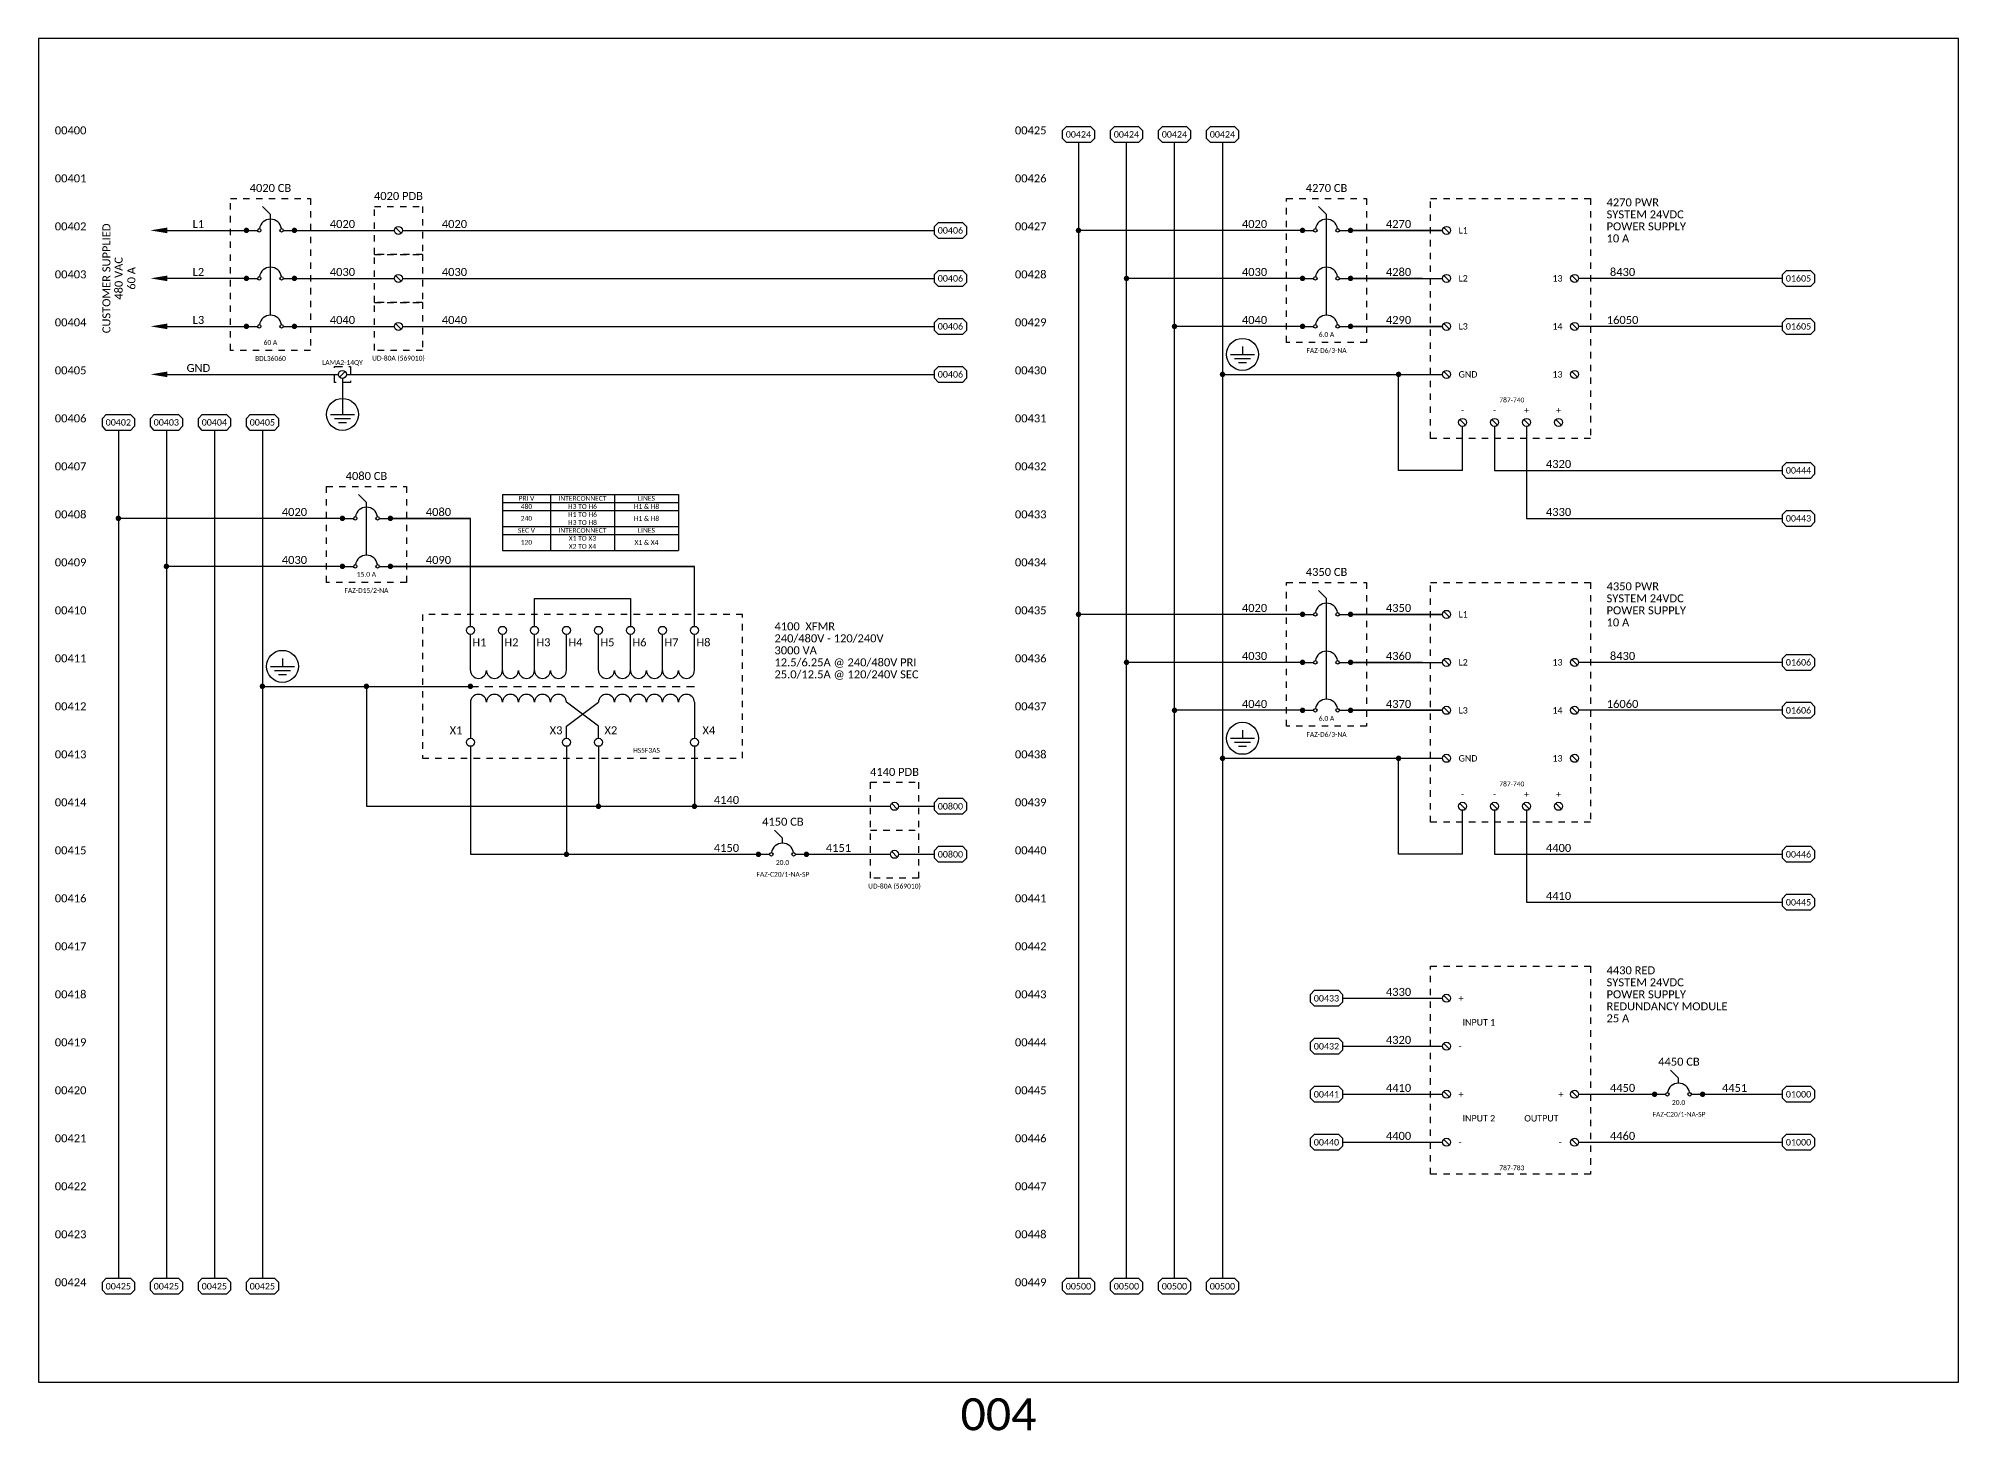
# Model space of a CAD drawing. Header units: inches. Extents: x 0 to 316, y -1 to 150.
# Drawn here: x 124 to 154, y -0.76 to 21 of the extents above; entities that cross this region are included whole.
import ezdxf
from ezdxf.enums import TextEntityAlignment as Align

# ---------------------------------------------------------------- set-up
doc = ezdxf.new("R2010")
doc.units = ezdxf.units.IN
doc.header["$MEASUREMENT"] = 0
doc.linetypes.add('DASHED', pattern=[0.75, 0.5, -0.25])
doc.linetypes.add('HIDDEN2', pattern=[0.1875, 0.125, -0.0625])
doc.styles.add('Calibri', font='calibri.ttf')

# ---------------------------------------------------------------- blocks, each defined once
blk = doc.blocks.new('CONN')
at = {"color": 2, "const_width": 0.0425}
blk.add_lwpolyline([(0.02125, 0, 1), (-0.02125, 0, 1)], format="xyb", close=True, dxfattribs=at)
blk = doc.blocks.new('REF')
at = {"color": 2}
for p, q in [((0, 0.062), (0.062, 0.125)), ((0, -0.062), (0, 0.062)), ((0.062, 0.125), (0.438, 0.125)), ((0.438, 0.125), (0.5, 0.062)), ((0.5, 0.062), (0.5, -0.062)), ((0.062, -0.125), (0, -0.062)), ((0.438, -0.125), (0.062, -0.125)), ((0.5, -0.062), (0.438, -0.125))]:
    blk.add_line(p, q, dxfattribs=at)
at = {"color": 3, "style": 'Calibri'}
blk.add_attdef('XXXXX', text='', height=0.1, dxfattribs=at).set_placement((0.25, -0.05), align=Align.CENTER)
blk = doc.blocks.new('TERM')
at = {"color": 2}
blk.add_line((-0.044, 0.044), (0.044, -0.044), dxfattribs=at)
blk.add_circle((0, 0), 0.0625, dxfattribs=at)
blk = doc.blocks.new('ARROW')
at = {"color": 2, "linetype": 'Continuous'}
blk.add_solid([(-0.525, 0.0875), (-0.525, -0.0875), (0, 0)], dxfattribs=at)
blk = doc.blocks.new('PE')
at = {"color": 3}
for p, q in [((0, 0), (0, -0.125)), ((-0.1875, -0.125), (0.1875, -0.125)), ((-0.125, -0.1875), (0.125, -0.1875)), ((-0.0625, -0.25), (0.0625, -0.25))]:
    blk.add_line(p, q, dxfattribs=at)
blk.add_circle((0, -0.125), 0.25, dxfattribs=at)
blk = doc.blocks.new('CB')
at = {"color": 2}
for p, q in [((0.375, 0.25), (0.25, 0.375)), ((0, 0), (0.174, 0)), ((0.375, 0.174), (0.375, 0.25)), ((0.576, 0), (0.75, 0))]:
    blk.add_line(p, q, dxfattribs=at)
for centre in [(0.201, 0), (0.549, 0)]:
    blk.add_circle(centre, 0.0268, dxfattribs=at)
blk.add_arc((0.375, 0), 0.174, 8.8251, 171.1749, dxfattribs=at)
for p in [(0, 0), (0.75, 0)]:
    blk.add_blockref('CONN', p)
at = {"color": 3, "style": 'Calibri'}
blk.add_attdef('DEVICE', text='', height=0.125, dxfattribs=at).set_placement((0.381, 0.447), align=Align.CENTER)
at = {"color": 0, "style": 'Calibri'}
blk.add_attdef('AMPS', text='', height=0.075, dxfattribs=at).set_placement((0.375, -0.188), align=Align.BOTTOM_CENTER)
at = {"color": 6, "style": 'Calibri'}
blk.add_attdef('PART', text='', height=0.075, dxfattribs=at).set_placement((0.382, -0.313), align=Align.MIDDLE_CENTER)

msp = doc.modelspace()

# ---------------------------------------------------------------- linework, layer by layer
at = {"color": 8}
for p, q in [((140.25, 19.375), (140.25, 1.625)), ((141, 1.625), (141, 19.375)), ((141.75, 1.625), (141.75, 19.375)), ((126, 18), (127.25, 18)), ((128, 18), (129.5625, 18)), ((129.6875, 18), (138, 18)), ((143.77125, 18), (140.25, 18)), ((145.9375, 18), (144.47875, 18)), ((144.5, 18), (145.9375, 18)), ((127.25, 17.25), (126, 17.25)), ((128, 17.25), (129.5625, 17.25)), ((129.6875, 17.25), (138, 17.25)), ((143.77125, 17.25), (141, 17.25)), ((145.625, 17.25), (144.47875, 17.25)), ((144.5, 17.25), (145.9375, 17.25)), ((126, 16.5), (127.25, 16.5)), ((128, 16.5), (129.5625, 16.5)), ((129.6875, 16.5), (138, 16.5)), ((143.77125, 16.5), (141.75, 16.5)), ((145.9375, 16.5), (144.47875, 16.5)), ((144.5, 16.5), (145.9375, 16.5)), ((125.25, 14.875), (125.25, 1.625)), ((126, 14.875), (126, 1.625)), ((126.75, 14.875), (126.75, 1.625)), ((131.25, 13.875), (131.25, 13)), ((131.25, 13.875), (134, 13.875)), ((132, 13.875), (132, 13)), ((133, 13.875), (133, 13)), ((134, 13.875), (134, 13)), ((128.75, 13.5), (125.25, 13.5)), ((130.75, 13.5), (129.5, 13.5)), ((129.5, 13.5), (130.75, 13.5)), ((130.75, 11.8125), (130.75, 13.5)), ((131.25, 13.75), (134, 13.75)), ((131.25, 13.625), (134, 13.625)), ((131.25, 13.375), (134, 13.375)), ((131.25, 13.25), (134, 13.25)), ((131.25, 13), (134, 13)), ((128.75, 12.75), (126, 12.75)), ((134.25, 12.75), (129.5, 12.75)), ((129.5, 12.75), (134.25, 12.75)), ((134.25, 11.8125), (134.25, 12.75)), ((131.75, 11.8125), (131.75, 12.25)), ((131.75, 12.25), (133.25, 12.25)), ((133.25, 12.25), (133.25, 11.8125)), ((143.77125, 12), (140.25, 12)), ((145.9375, 12), (144.47875, 12)), ((144.5, 12), (145.9375, 12)), ((143.77125, 11.25), (141, 11.25)), ((145.625, 11.25), (144.47875, 11.25)), ((144.5, 11.25), (145.9375, 11.25)), ((143.77125, 10.5), (141.75, 10.5)), ((145.9375, 10.5), (144.47875, 10.5)), ((144.5, 10.5), (145.9375, 10.5))]:
    msp.add_line(p, q, dxfattribs=at)
at = {"color": 3}
for p, q in [((142.5, 19.375), (142.5, 1.625)), ((126, 15.75), (128.6875, 15.75)), ((128.79419, 15.79419), (128.70581, 15.70581)), ((128.75, 15.6875), (128.75, 15.25)), ((128.8125, 15.75), (138, 15.75)), ((142.5, 15.75), (145.9375, 15.75)), ((145.25, 14.25), (145.25, 15.75)), ((127.5, 14.875), (127.5, 1.625)), ((146.25, 14.25), (146.25, 14.9375)), ((146.25, 14.25), (145.25, 14.25)), ((127.5, 10.875), (130.75, 10.875)), ((129.125, 10.875), (129.125, 9)), ((142.5, 9.75), (145.9375, 9.75)), ((145.25, 8.25), (145.25, 9.75)), ((129.125, 9), (132.75, 9)), ((146.25, 8.25), (146.25, 8.9375)), ((146.25, 8.25), (145.25, 8.25))]:
    msp.add_line(p, q, dxfattribs=at)
at = {"color": 2}
for p, q in [((127.625, 18.25), (127.5, 18.375)), ((144.125, 18.25), (144, 18.375)), ((127.25, 18), (127.42379, 18)), ((127.625, 16.67438), (127.625, 18.25)), ((127.82621, 18), (128, 18)), ((143.75, 18), (143.92379, 18)), ((144.125, 16.67438), (144.125, 18.25)), ((144.32621, 18), (144.5, 18)), ((127.25, 17.25), (127.42379, 17.25)), ((127.82621, 17.25), (128, 17.25)), ((143.75, 17.25), (143.92379, 17.25)), ((144.32621, 17.25), (144.5, 17.25)), ((127.25, 16.5), (127.42379, 16.5)), ((127.82621, 16.5), (128, 16.5)), ((143.75, 16.5), (143.92379, 16.5)), ((144.32621, 16.5), (144.5, 16.5)), ((129.125, 13.75), (129, 13.875)), ((128.75, 13.5), (128.92379, 13.5)), ((129.125, 12.92438), (129.125, 13.75)), ((129.32621, 13.5), (129.5, 13.5)), ((128.75, 12.75), (128.92379, 12.75)), ((129.32621, 12.75), (129.5, 12.75)), ((144.125, 12.25), (144, 12.375)), ((143.75, 12), (143.92379, 12)), ((144.125, 10.67438), (144.125, 12.25)), ((144.32621, 12), (144.5, 12)), ((130.75, 11.125), (130.75, 11.6875)), ((131.25, 11.125), (131.25, 11.6875)), ((131.75, 11.125), (131.75, 11.6875)), ((132.25, 11.125), (132.25, 11.6875)), ((132.75, 11.125), (132.75, 11.6875)), ((133.25, 11.125), (133.25, 11.6875)), ((133.75, 11.125), (133.75, 11.6875)), ((134.25, 11.125), (134.25, 11.6875)), ((143.75, 11.25), (143.92379, 11.25)), ((144.32621, 11.25), (144.5, 11.25)), ((130.75, 10.625), (130.75, 10.0625)), ((132.75, 10.25), (132.25, 10.625)), ((132.25, 10.25), (132.75, 10.625)), ((134.25, 10.625), (134.25, 10.0625)), ((143.75, 10.5), (143.92379, 10.5)), ((144.32621, 10.5), (144.5, 10.5)), ((132.25, 10.0625), (132.25, 10.25)), ((132.75, 10.0625), (132.75, 10.25))]:
    msp.add_line(p, q, dxfattribs=at)
at = {"color": 1, "linetype": 'Continuous'}
for p, q in [((151.25, 17.25), (148.0625, 17.25)), ((151.25, 16.5), (148.0625, 16.5)), ((151.25, 11.25), (148.0625, 11.25)), ((151.25, 10.5), (148.0625, 10.5))]:
    msp.add_line(p, q, dxfattribs=at)
at = {"color": 5}
for p, q in [((146.75, 14.9375), (146.75, 14.25)), ((146.75, 14.25), (151.25, 14.25)), ((146.75, 8.9375), (146.75, 8.25)), ((146.75, 8.25), (151.25, 8.25)), ((144.375, 5.25), (145.9375, 5.25)), ((144.375, 3.75), (145.9375, 3.75)), ((148.0625, 3.75), (151.25, 3.75))]:
    msp.add_line(p, q, dxfattribs=at)
at = {"color": 35}
for p, q in [((147.25, 14.9375), (147.25, 13.5)), ((147.25, 13.5), (151.25, 13.5)), ((147.25, 8.9375), (147.25, 7.5)), ((147.25, 7.5), (151.25, 7.5)), ((144.375, 6), (145.9375, 6)), ((144.375, 4.5), (145.9375, 4.5)), ((148.0625, 4.5), (149.25, 4.5)), ((150, 4.5), (151.25, 4.5))]:
    msp.add_line(p, q, dxfattribs=at)
at = {"color": 2, "linetype": 'HIDDEN2', "ltscale": 0.5}
for p, q in [((135, 12), (130, 12)), ((130, 12), (130, 9.75)), ((135, 9.75), (135, 12)), ((130, 9.75), (135, 9.75)), ((137, 8.625), (137.75, 8.625))]:
    msp.add_line(p, q, dxfattribs=at)
at = {"color": 3, "linetype": 'HIDDEN2'}
msp.add_line((130.75, 10.875), (134.25, 10.875), dxfattribs=at)
for p, q in [((130.75, 9.9375), (130.75, 9)), ((132.75, 9.9375), (132.75, 9)), ((134.25, 9.9375), (134.25, 9)), ((132.75, 9), (137.3125, 9)), ((137.4375, 9), (138, 9))]:
    msp.add_line(p, q)
at = {"color": 1}
for p, q in [((130.75, 9.9375), (130.75, 8.25)), ((132.25, 9.9375), (132.25, 8.25)), ((130.75, 8.25), (135.25, 8.25)), ((136, 8.25), (137.3125, 8.25)), ((137.4375, 8.25), (138, 8.25))]:
    msp.add_line(p, q, dxfattribs=at)
at = {"ltscale": 0.25}
msp.add_lwpolyline([(124, 0), (154, 0), (154, 21), (124, 21)], close=True, dxfattribs=at)
at = {"color": 2, "linetype": 'HIDDEN2', "ltscale": 0.5}
for points in [[(127, 18.5), (128.25, 18.5), (128.25, 16.125), (127, 16.125)], [(129.25, 18.375), (130, 18.375), (130, 17.625), (129.25, 17.625)], [(143.5, 18.5), (144.75, 18.5), (144.75, 16.25), (143.5, 16.25)], [(145.75, 18.5), (148.25, 18.5), (148.25, 14.75), (145.75, 14.75)], [(129.25, 17.625), (130, 17.625), (130, 16.875), (129.25, 16.875)], [(129.25, 16.875), (130, 16.875), (130, 16.125), (129.25, 16.125)], [(128.5, 14), (129.75, 14), (129.75, 12.5), (128.5, 12.5)], [(143.5, 12.5), (144.75, 12.5), (144.75, 10.25), (143.5, 10.25)], [(145.75, 12.5), (148.25, 12.5), (148.25, 8.75), (145.75, 8.75)], [(137, 9.375), (137.75, 9.375), (137.75, 7.875), (137, 7.875)], [(145.75, 6.5), (148.25, 6.5), (148.25, 3.25), (145.75, 3.25)]]:
    msp.add_lwpolyline(points, close=True, dxfattribs=at)
at = {"color": 2, "linetype": 'HIDDEN2'}
msp.add_lwpolyline([(128.625, 15.875), (128.875, 15.875), (128.875, 15.625), (128.625, 15.625)], close=True, dxfattribs=at)
at = {"color": 2}
for centre, radius in [((127.45062, 18), 0.02683), ((127.79938, 18), 0.02683), ((143.95062, 18), 0.02683), ((144.29938, 18), 0.02683), ((127.45062, 17.25), 0.02683), ((127.79938, 17.25), 0.02683), ((143.95062, 17.25), 0.02683), ((144.29938, 17.25), 0.02683), ((127.45062, 16.5), 0.02683), ((127.79938, 16.5), 0.02683), ((143.95062, 16.5), 0.02683), ((144.29938, 16.5), 0.02683), ((128.95062, 13.5), 0.02683), ((129.29938, 13.5), 0.02683), ((128.95062, 12.75), 0.02683), ((129.29938, 12.75), 0.02683), ((143.95062, 12), 0.02683), ((144.29938, 12), 0.02683), ((130.75, 11.75), 0.0625), ((131.25, 11.75), 0.0625), ((131.75, 11.75), 0.0625), ((132.25, 11.75), 0.0625), ((132.75, 11.75), 0.0625), ((133.25, 11.75), 0.0625), ((133.75, 11.75), 0.0625), ((134.25, 11.75), 0.0625), ((143.95062, 11.25), 0.02683), ((144.29938, 11.25), 0.02683), ((143.95062, 10.5), 0.02683), ((144.29938, 10.5), 0.02683), ((130.75, 10), 0.0625), ((132.25, 10), 0.0625), ((132.75, 10), 0.0625), ((134.25, 10), 0.0625)]:
    msp.add_circle(centre, radius, dxfattribs=at)
at = {"color": 3}
msp.add_circle((128.75, 15.75), 0.0625, dxfattribs=at)
at = {"color": 2}
for centre, radius, start, end in [((127.625, 18), 0.17438, 8.82513, 171.17487), ((144.125, 18), 0.17438, 8.82513, 171.17487), ((127.625, 17.25), 0.17438, 8.82513, 171.17487), ((144.125, 17.25), 0.17438, 8.82513, 171.17487), ((127.625, 16.5), 0.17438, 8.82513, 171.17487), ((144.125, 16.5), 0.17438, 8.82513, 171.17487), ((129.125, 13.5), 0.17438, 8.82513, 171.17487), ((129.125, 12.75), 0.17438, 8.82513, 171.17487), ((144.125, 12), 0.17438, 8.82513, 171.17487), ((144.125, 11.25), 0.17438, 8.82513, 171.17487), ((130.875, 11.125), 0.125, 180, 0), ((131.125, 11.125), 0.125, 180, 0), ((131.375, 11.125), 0.125, 180, 0), ((131.625, 11.125), 0.125, 180, 0), ((131.875, 11.125), 0.125, 180, 0), ((132.125, 11.125), 0.125, 180, 0), ((132.875, 11.125), 0.125, 180, 0), ((133.125, 11.125), 0.125, 180, 0), ((133.375, 11.125), 0.125, 180, 0), ((133.625, 11.125), 0.125, 180, 0), ((133.875, 11.125), 0.125, 180, 0), ((134.125, 11.125), 0.125, 180, 0), ((130.875, 10.625), 0.125, 0, 180), ((131.125, 10.625), 0.125, 0, 180), ((131.375, 10.625), 0.125, 0, 180), ((131.625, 10.625), 0.125, 0, 180), ((131.875, 10.625), 0.125, 0, 180), ((132.125, 10.625), 0.125, 0, 180), ((132.875, 10.625), 0.125, 0, 180), ((133.125, 10.625), 0.125, 0, 180), ((133.375, 10.625), 0.125, 0, 180), ((133.625, 10.625), 0.125, 0, 180), ((133.875, 10.625), 0.125, 0, 180), ((134.125, 10.625), 0.125, 0, 180), ((144.125, 10.5), 0.17438, 8.82513, 171.17487)]:
    msp.add_arc(centre, radius, start, end, dxfattribs=at)

# ---------------------------------------------------------------- block references
for name, p, values in [('REF', (139.99904, 19.5), {'XXXXX': '00424'}), ('REF', (140.74904, 19.5), {'XXXXX': '00424'}), ('REF', (141.49904, 19.5), {'XXXXX': '00424'}), ('REF', (142.24904, 19.5), {'XXXXX': '00424'}), ('REF', (137.99904, 18), {'XXXXX': '00406'}), ('REF', (137.99904, 17.25), {'XXXXX': '00406'}), ('REF', (151.24904, 17.25), {'XXXXX': '01605'}), ('REF', (137.99904, 16.5), {'XXXXX': '00406'}), ('REF', (151.24904, 16.5), {'XXXXX': '01605'}), ('REF', (137.99904, 15.75), {'XXXXX': '00406'}), ('REF', (124.99904, 15), {'XXXXX': '00402'}), ('REF', (125.74904, 15), {'XXXXX': '00403'}), ('REF', (126.49904, 15), {'XXXXX': '00404'}), ('REF', (127.24904, 15), {'XXXXX': '00405'}), ('REF', (151.24904, 14.25), {'XXXXX': '00444'}), ('REF', (151.24904, 13.5), {'XXXXX': '00443'}), ('REF', (151.24904, 11.25), {'XXXXX': '01606'}), ('REF', (151.24904, 10.5), {'XXXXX': '01606'}), ('REF', (137.99904, 9), {'XXXXX': '00800'}), ('CB', (135.25, 8.25), {'AMPS': '20.0', 'PART': 'FAZ-C20/1-NA-SP', 'DEVICE': '4150 CB'}), ('REF', (137.99904, 8.25), {'XXXXX': '00800'}), ('REF', (151.24904, 8.25), {'XXXXX': '00446'}), ('REF', (151.24904, 7.5), {'XXXXX': '00445'}), ('REF', (143.87404, 6), {'XXXXX': '00433'}), ('REF', (143.87404, 5.25), {'XXXXX': '00432'}), ('CB', (149.25, 4.5), {'AMPS': '20.0', 'PART': 'FAZ-C20/1-NA-SP', 'DEVICE': '4450 CB'}), ('REF', (143.87404, 4.5), {'XXXXX': '00441'}), ('REF', (151.24904, 4.5), {'XXXXX': '01000'}), ('REF', (143.87404, 3.75), {'XXXXX': '00440'}), ('REF', (151.24904, 3.75), {'XXXXX': '01000'}), ('REF', (124.99904, 1.5), {'XXXXX': '00425'}), ('REF', (125.74904, 1.5), {'XXXXX': '00425'}), ('REF', (126.49904, 1.5), {'XXXXX': '00425'}), ('REF', (127.24904, 1.5), {'XXXXX': '00425'}), ('REF', (139.99904, 1.5), {'XXXXX': '00500'}), ('REF', (140.74904, 1.5), {'XXXXX': '00500'}), ('REF', (141.49904, 1.5), {'XXXXX': '00500'}), ('REF', (142.24904, 1.5), {'XXXXX': '00500'})]:
    msp.add_blockref(name, p).add_auto_attribs(values)
at = {"xscale": 0.5, "yscale": 0.5, "zscale": 0.5, "rotation": 180}
for p in [(125.75, 18), (125.75, 18), (125.75, 17.25), (125.75, 17.25), (125.75, 16.5), (125.75, 16.5), (125.75, 15.75), (125.75, 15.75)]:
    msp.add_blockref('ARROW', p, dxfattribs=at)
for name, p in [('CONN', (127.25, 18)), ('CONN', (128, 18)), ('TERM', (129.625, 18)), ('CONN', (140.25, 18)), ('CONN', (143.75, 18)), ('CONN', (144.5, 18)), ('TERM', (146, 18)), ('CONN', (127.25, 17.25)), ('CONN', (128, 17.25)), ('TERM', (129.625, 17.25)), ('CONN', (141, 17.25)), ('CONN', (143.75, 17.25)), ('CONN', (144.5, 17.25)), ('TERM', (146, 17.25)), ('TERM', (148, 17.25)), ('CONN', (127.25, 16.5)), ('CONN', (128, 16.5)), ('TERM', (129.625, 16.5)), ('CONN', (141.75, 16.5)), ('CONN', (143.75, 16.5)), ('CONN', (144.5, 16.5)), ('TERM', (146, 16.5)), ('TERM', (148, 16.5)), ('PE', (142.8125, 16.1875)), ('CONN', (142.5, 15.75)), ('CONN', (145.25, 15.75)), ('TERM', (146, 15.75)), ('TERM', (148, 15.75)), ('PE', (128.75, 15.25)), ('TERM', (146.25, 15)), ('TERM', (146.75, 15)), ('TERM', (147.25, 15)), ('TERM', (147.75, 15)), ('CONN', (125.25, 13.5)), ('CONN', (128.75, 13.5)), ('CONN', (129.5, 13.5)), ('CONN', (126, 12.75)), ('CONN', (128.75, 12.75)), ('CONN', (129.5, 12.75)), ('CONN', (140.25, 12)), ('CONN', (143.75, 12)), ('CONN', (144.5, 12)), ('TERM', (146, 12)), ('PE', (127.8125, 11.3125)), ('CONN', (141, 11.25)), ('CONN', (143.75, 11.25)), ('CONN', (144.5, 11.25)), ('TERM', (146, 11.25)), ('TERM', (148, 11.25)), ('CONN', (127.5, 10.875)), ('CONN', (129.125, 10.875)), ('CONN', (130.75, 10.875)), ('CONN', (141.75, 10.5)), ('CONN', (143.75, 10.5)), ('CONN', (144.5, 10.5)), ('TERM', (146, 10.5)), ('TERM', (148, 10.5)), ('PE', (142.8125, 10.1875)), ('CONN', (142.5, 9.75)), ('CONN', (145.25, 9.75)), ('TERM', (146, 9.75)), ('TERM', (148, 9.75)), ('CONN', (132.75, 9)), ('CONN', (134.25, 9)), ('TERM', (137.375, 9)), ('TERM', (146.25, 9)), ('TERM', (146.75, 9)), ('TERM', (147.25, 9)), ('TERM', (147.75, 9)), ('CONN', (132.25, 8.25)), ('TERM', (137.375, 8.25)), ('TERM', (146, 6)), ('TERM', (146, 5.25)), ('TERM', (146, 4.5)), ('TERM', (148, 4.5)), ('TERM', (146, 3.75)), ('TERM', (148, 3.75))]:
    msp.add_blockref(name, p)

# ---------------------------------------------------------------- texts
at = {"style": 'Calibri'}
for s, p in [('00400', (124.75, 19.5)), ('00425', (139.75, 19.5)), ('00401', (124.75, 18.75)), ('00426', (139.75, 18.75)), ('00402', (124.75, 18)), ('00427', (139.75, 18)), ('00403', (124.75, 17.25)), ('00428', (139.75, 17.25)), ('00404', (124.75, 16.5)), ('00429', (139.75, 16.5)), ('00405', (124.75, 15.75)), ('00430', (139.75, 15.75)), ('00406', (124.75, 15)), ('00431', (139.75, 15)), ('00407', (124.75, 14.25)), ('00432', (139.75, 14.25)), ('00408', (124.75, 13.5)), ('00433', (139.75, 13.5)), ('00409', (124.75, 12.75)), ('00434', (139.75, 12.75)), ('00410', (124.75, 12)), ('00435', (139.75, 12)), ('00411', (124.75, 11.25)), ('00436', (139.75, 11.25)), ('00412', (124.75, 10.5)), ('00437', (139.75, 10.5)), ('00413', (124.75, 9.75)), ('00438', (139.75, 9.75)), ('00414', (124.75, 9)), ('00439', (139.75, 9)), ('00415', (124.75, 8.25)), ('00440', (139.75, 8.25)), ('00416', (124.75, 7.5)), ('00441', (139.75, 7.5)), ('00417', (124.75, 6.75)), ('00442', (139.75, 6.75)), ('00418', (124.75, 6)), ('00443', (139.75, 6)), ('00419', (124.75, 5.25)), ('00444', (139.75, 5.25)), ('00420', (124.75, 4.5)), ('00445', (139.75, 4.5)), ('00421', (124.75, 3.75)), ('00446', (139.75, 3.75)), ('00422', (124.75, 3)), ('00447', (139.75, 3)), ('00423', (124.75, 2.25)), ('00448', (139.75, 2.25)), ('00424', (124.75, 1.5)), ('00449', (139.75, 1.5))]:
    msp.add_text(s, height=0.125, dxfattribs=at).set_placement(p, align=Align.RIGHT)
at = {"color": 3, "style": 'Calibri'}
for s, p in [('4020 CB', (127.625, 18.5625)), ('4020 PDB', (129.625, 18.4375)), ('4270 CB', (144.125, 18.5625)), ('4080 CB', (129.125, 14.0625)), ('4350 CB', (144.125, 12.5625)), ('4140 PDB', (137.375, 9.4375))]:
    msp.add_text(s, height=0.125, dxfattribs=at).set_placement(p, align=Align.BOTTOM_CENTER)
at = {"ltscale": 0.25, "style": 'Calibri'}
for s, p in [('4270 PWR', (148.5, 18.375)), ('SYSTEM 24VDC', (148.5, 18.1875)), ('POWER SUPPLY', (148.5, 18)), ('10 A', (148.5, 17.8125)), ('4350 PWR', (148.5, 12.375)), ('SYSTEM 24VDC', (148.5, 12.1875)), ('POWER SUPPLY', (148.5, 12)), ('4100  XFMR', (135.5, 11.75)), ('10 A', (148.5, 11.8125)), ('240/480V - 120/240V', (135.5, 11.5625)), ('3000 VA', (135.5, 11.375)), ('25.0/12.5A @ 120/240V SEC', (135.5, 11)), ('12.5/6.25A @ 240/480V PRI', (135.5, 11.1875)), ('4430 RED', (148.5, 6.375)), ('SYSTEM 24VDC', (148.5, 6.1875)), ('POWER SUPPLY', (148.5, 6)), ('25 A', (148.5, 5.625)), ('REDUNDANCY MODULE', (148.5, 5.8125))]:
    msp.add_text(s, height=0.125, dxfattribs=at).set_placement(p)
at = {"color": 3, "style": 'Calibri'}
for s, p in [('CUSTOMER SUPPLIED', (125.0625, 17.25)), ('CUSTOMER SUPPLIED', (125.0625, 17.25)), ('480 VAC', (125.25, 17.25))]:
    msp.add_text(s, height=0.125, rotation=90, dxfattribs=at).set_placement(p, align=Align.MIDDLE)
at = {"color": 8, "linetype": 'DASHED', "style": 'Calibri'}
for s, p in [('L1', (126.5, 18)), ('L1', (126.5, 18)), ('L2', (126.5, 17.25)), ('L2', (126.5, 17.25)), ('L3', (126.5, 16.5)), ('L3', (126.5, 16.5))]:
    msp.add_text(s, height=0.125, dxfattribs=at).set_placement(p, align=Align.BOTTOM_CENTER)
at = {"color": 8, "style": 'Calibri'}
for s, p in [('4020', (128.75, 18)), ('4020', (130.5, 18)), ('4020', (143, 18)), ('4270', (145.25, 18)), ('4030', (128.75, 17.25)), ('4030', (130.5, 17.25)), ('4030', (143, 17.25)), ('4280', (145.25, 17.25)), ('4040', (128.75, 16.5)), ('4040', (130.5, 16.5)), ('4040', (143, 16.5)), ('4290', (145.25, 16.5)), ('4020', (128, 13.5)), ('4080', (130.25, 13.5)), ('4030', (128, 12.75)), ('4090', (130.25, 12.75)), ('4020', (143, 12)), ('4350', (145.25, 12)), ('4030', (143, 11.25)), ('4360', (145.25, 11.25)), ('4040', (143, 10.5)), ('4370', (145.25, 10.5))]:
    msp.add_text(s, height=0.125, dxfattribs=at).set_placement(p, align=Align.BOTTOM_CENTER)
at = {"color": 3, "style": 'Calibri'}
for s, p in [('L1', (146.1875, 18)), ('L2', (146.1875, 17.25)), ('L3', (146.1875, 16.5)), ('GND', (146.1875, 15.75)), ('L1', (146.1875, 12)), ('L2', (146.1875, 11.25)), ('L3', (146.1875, 10.5)), ('GND', (146.1875, 9.75)), ('+', (146.1875, 6)), ('INPUT 1', (146.25, 5.625)), ('-', (146.1875, 5.25)), ('+', (146.1875, 4.5)), ('+', (147.75, 4.5)), ('INPUT 2', (146.25, 4.125)), ('-', (146.1875, 3.75)), ('-', (147.75, 3.75))]:
    msp.add_text(s, height=0.1, dxfattribs=at).set_placement(p, align=Align.MIDDLE_LEFT)
msp.add_text('60 A', height=0.125, rotation=90, dxfattribs=at).set_placement((125.45238, 17.25), align=Align.MIDDLE_CENTER)
at = {"color": 1, "linetype": 'Continuous', "style": 'Calibri'}
for s, p in [('8430', (148.75, 17.25)), ('16050', (148.75, 16.5)), ('8430', (148.75, 11.25)), ('16060', (148.75, 10.5))]:
    msp.add_text(s, height=0.125, dxfattribs=at).set_placement(p, align=Align.BOTTOM_CENTER)
at = {"color": 3, "style": 'Calibri'}
for s, p in [('13', (147.8125, 17.25)), ('14', (147.8125, 16.5)), ('13', (147.8125, 15.75)), ('13', (147.8125, 11.25)), ('14', (147.8125, 10.5)), ('13', (147.8125, 9.75)), ('OUTPUT', (147.75, 4.125))]:
    msp.add_text(s, height=0.1, dxfattribs=at).set_placement(p, align=Align.MIDDLE_RIGHT)
at = {"style": 'Calibri'}
msp.add_text('60 A', height=0.075, dxfattribs=at).set_placement((127.625, 16.25), align=Align.MIDDLE)
at = {"color": 6, "style": 'Calibri'}
for s, p in [('6.0 A', (144.125, 16.375)), ('BDL36060', (127.625, 16)), ('UD-80A (569010)', (129.625, 16)), ('15.0 A', (129.125, 12.625)), ('6.0 A', (144.125, 10.375)), ('HS5F3AS', (133.5, 9.875)), ('UD-80A (569010)', (137.375, 7.75))]:
    msp.add_text(s, height=0.075, dxfattribs=at).set_placement(p, align=Align.MIDDLE)
at = {"color": 3, "linetype": 'DASHED', "style": 'Calibri'}
msp.add_text('GND', height=0.125, dxfattribs=at).set_placement((126.5, 15.75), align=Align.BOTTOM_CENTER)
at = {"color": 6, "style": 'Calibri'}
msp.add_text('LAMA2-14QY', height=0.075, dxfattribs=at).set_placement((128.75, 15.875), align=Align.BOTTOM_CENTER)
for s, p in [('FAZ-D6/3-NA', (144.125, 16.12289)), ('FAZ-D15/2-NA', (129.125, 12.37289)), ('FAZ-D6/3-NA', (144.125, 10.12289))]:
    msp.add_text(s, height=0.075, dxfattribs=at).set_placement(p, align=Align.MIDDLE_CENTER)
for s, p in [('787-740', (147.02003, 15.3125)), ('787-740', (147.02003, 9.3125)), ('787-783', (147.02003, 3.3125))]:
    msp.add_text(s, height=0.075, dxfattribs=at).set_placement(p, align=Align.CENTER)
at = {"color": 3, "style": 'Calibri'}
for s, p in [('-', (146.25, 15.1875)), ('-', (146.75, 15.1875)), ('+', (147.25, 15.1875)), ('+', (147.75, 15.1875)), ('-', (146.25, 9.1875)), ('-', (146.75, 9.1875)), ('+', (147.25, 9.1875)), ('+', (147.75, 9.1875))]:
    msp.add_text(s, height=0.1, dxfattribs=at).set_placement(p, align=Align.MIDDLE_CENTER)
at = {"color": 5, "style": 'Calibri'}
for s, p in [('4320', (147.75, 14.25)), ('4400', (147.75, 8.25)), ('4320', (145.25, 5.25)), ('4400', (145.25, 3.75)), ('4460', (148.75, 3.75))]:
    msp.add_text(s, height=0.125, dxfattribs=at).set_placement(p, align=Align.BOTTOM_CENTER)
at = {"color": 8, "style": 'Calibri'}
for s, p in [('PRI V', (131.625, 13.8125)), ('INTERCONNECT', (132.5, 13.8125)), ('LINES', (133.5, 13.8125)), ('480', (131.625, 13.6875)), ('240', (131.625, 13.5)), ('H3 TO H6', (132.5, 13.6875)), ('H1 TO H6', (132.5, 13.5625)), ('H1 & H8', (133.5, 13.6875)), ('H1 & H8', (133.5, 13.5)), ('SEC V', (131.625, 13.3125)), ('INTERCONNECT', (132.5, 13.3125)), ('H3 TO H8', (132.5, 13.4375)), ('X1 TO X3', (132.5, 13.1875)), ('LINES', (133.5, 13.3125)), ('120', (131.625, 13.125)), ('X2 TO X4', (132.5, 13.0625)), ('X1 & X4', (133.5, 13.125))]:
    msp.add_text(s, height=0.075, dxfattribs=at).set_placement(p, align=Align.MIDDLE)
at = {"color": 35, "style": 'Calibri'}
for s, p in [('4330', (147.75, 13.5)), ('4410', (147.75, 7.5)), ('4330', (145.25, 6)), ('4410', (145.25, 4.5)), ('4450', (148.75, 4.5)), ('4451', (150.5, 4.5))]:
    msp.add_text(s, height=0.125, dxfattribs=at).set_placement(p, align=Align.BOTTOM_CENTER)
at = {"color": 2, "style": 'Calibri'}
for s, p in [('H1', (131, 11.5625)), ('H2', (131.5, 11.5625)), ('H3', (132, 11.5625)), ('H4', (132.5, 11.5625)), ('H5', (133, 11.5625)), ('H6', (133.5, 11.5625)), ('H7', (134, 11.5625)), ('H8', (134.5, 11.5625)), ('X1', (130.625, 10.1875)), ('X3', (132.1875, 10.1875))]:
    msp.add_text(s, height=0.125, dxfattribs=at).set_placement(p, align=Align.MIDDLE_RIGHT)
for s, p in [('X2', (132.84375, 10.1875)), ('X4', (134.375, 10.1875))]:
    msp.add_text(s, height=0.125, dxfattribs=at).set_placement(p, align=Align.MIDDLE_LEFT)
at = {"style": 'Calibri'}
msp.add_text('4140', height=0.125, dxfattribs=at).set_placement((134.75, 9), align=Align.BOTTOM_CENTER)
at = {"color": 1, "style": 'Calibri'}
for s, p in [('4150', (134.75, 8.25)), ('4151', (136.5, 8.25))]:
    msp.add_text(s, height=0.125, dxfattribs=at).set_placement(p, align=Align.BOTTOM_CENTER)
at = {"style": 'Calibri'}
msp.add_text('004', height=0.5, dxfattribs=at).set_placement((139, -0.5), align=Align.MIDDLE_CENTER)

doc.saveas('drawing.dxf')
